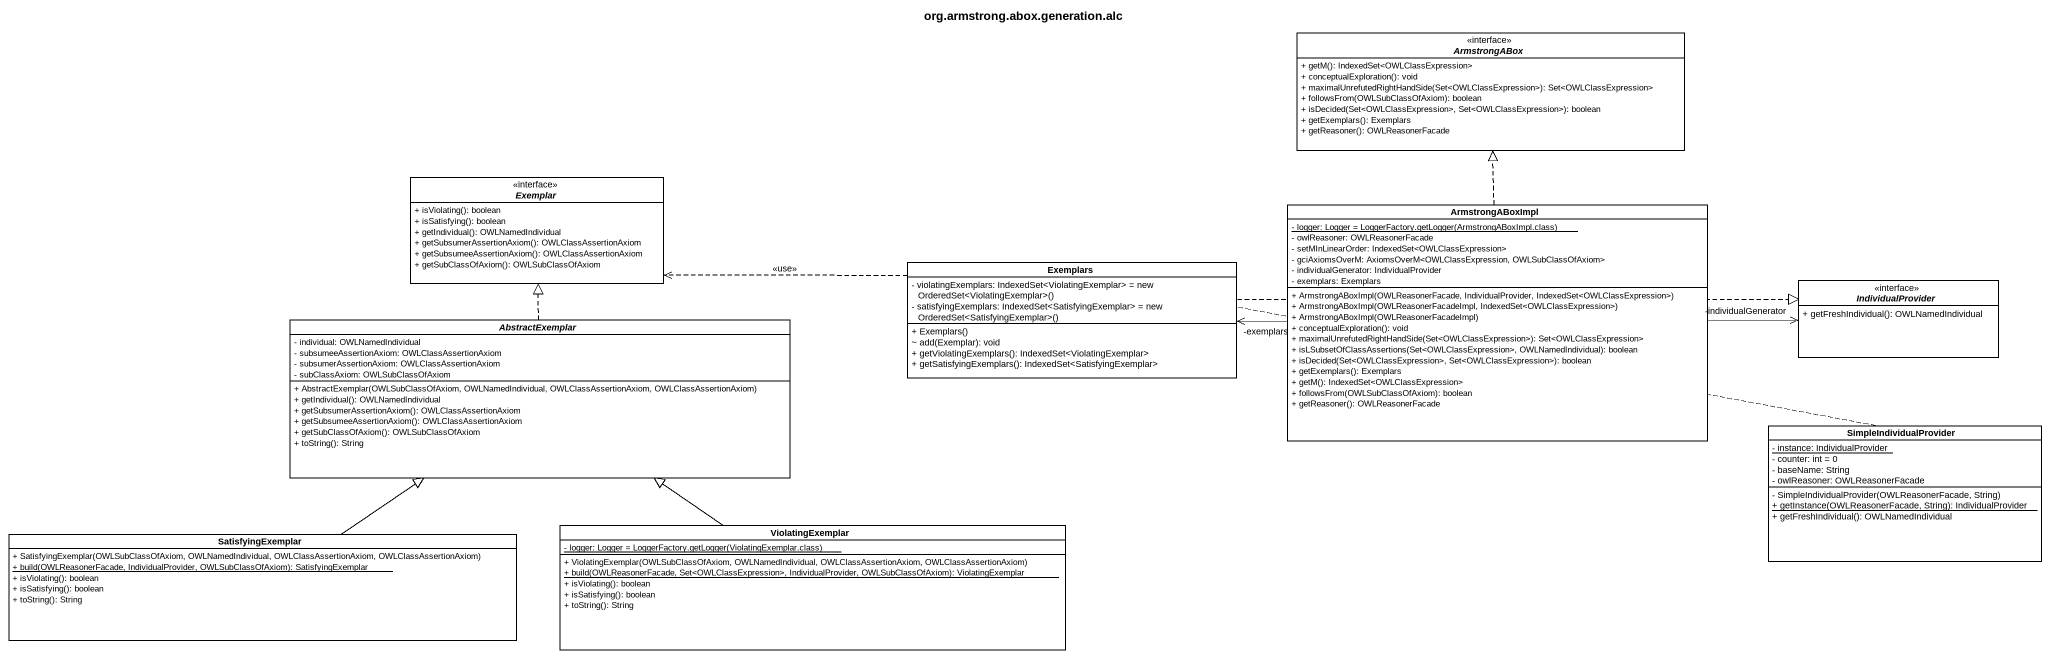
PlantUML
@startuml
title org.armstrong.abox.generation.alc
hide circle
hide empty members
skinparam classAttributeIconSize 0
interface ArmstrongABox <<interface>> {
  + getM(): IndexedSet<OWLClassExpression>
  + conceptualExploration(): void
  + maximalUnrefutedRightHandSide(Set<OWLClassExpression>): Set<OWLClassExpression>
  + followsFrom(OWLSubClassOfAxiom): boolean
  + isDecided(Set<OWLClassExpression>, Set<OWLClassExpression>): boolean
  + getExemplars(): Exemplars
  + getReasoner(): OWLReasonerFacade
}
interface Exemplar <<interface>> {
  + isViolating(): boolean
  + isSatisfying(): boolean
  + getIndividual(): OWLNamedIndividual
  + getSubsumerAssertionAxiom(): OWLClassAssertionAxiom
  + getSubsumeeAssertionAxiom(): OWLClassAssertionAxiom
  + getSubClassOfAxiom(): OWLSubClassOfAxiom
}
class ArmstrongABoxImpl {
  {static} {field} - logger: Logger = LoggerFactory.getLogger(ArmstrongABoxImpl.class)
  - owlReasoner: OWLReasonerFacade
  - setMInLinearOrder: IndexedSet<OWLClassExpression>
  - gciAxiomsOverM: AxiomsOverM<OWLClassExpression, OWLSubClassOfAxiom>
  - individualGenerator: IndividualProvider
  - exemplars: Exemplars
  + ArmstrongABoxImpl(OWLReasonerFacade, IndividualProvider, IndexedSet<OWLClassExpression>)
  + ArmstrongABoxImpl(OWLReasonerFacadeImpl, IndexedSet<OWLClassExpression>)
  + ArmstrongABoxImpl(OWLReasonerFacadeImpl)
  + conceptualExploration(): void
  + maximalUnrefutedRightHandSide(Set<OWLClassExpression>): Set<OWLClassExpression>
  + isLSubsetOfClassAssertions(Set<OWLClassExpression>, OWLNamedIndividual): boolean
  + isDecided(Set<OWLClassExpression>, Set<OWLClassExpression>): boolean
  + getExemplars(): Exemplars
  + getM(): IndexedSet<OWLClassExpression>
  + followsFrom(OWLSubClassOfAxiom): boolean
  + getReasoner(): OWLReasonerFacade
}
class Exemplars {
  {field} - violatingExemplars: IndexedSet<ViolatingExemplar> = new OrderedSet<ViolatingExemplar>()
  {field} - satisfyingExemplars: IndexedSet<SatisfyingExemplar> = new OrderedSet<SatisfyingExemplar>()
  + Exemplars()
  ~ add(Exemplar): void
  + getViolatingExemplars(): IndexedSet<ViolatingExemplar>
  + getSatisfyingExemplars(): IndexedSet<SatisfyingExemplar>
}
interface IndividualProvider <<interface>> {
  + getFreshIndividual(): OWLNamedIndividual
}
abstract class AbstractExemplar {
  - individual: OWLNamedIndividual
  - subsumeeAssertionAxiom: OWLClassAssertionAxiom
  - subsumerAssertionAxiom: OWLClassAssertionAxiom
  - subClassAxiom: OWLSubClassOfAxiom
  + AbstractExemplar(OWLSubClassOfAxiom, OWLNamedIndividual, OWLClassAssertionAxiom, OWLClassAssertionAxiom)
  + getIndividual(): OWLNamedIndividual
  + getSubsumerAssertionAxiom(): OWLClassAssertionAxiom
  + getSubsumeeAssertionAxiom(): OWLClassAssertionAxiom
  + getSubClassOfAxiom(): OWLSubClassOfAxiom
  + toString(): String
}
class SimpleIndividualProvider {
  {static} - instance: IndividualProvider
  - counter: int = 0
  - baseName: String
  - owlReasoner: OWLReasonerFacade
  - SimpleIndividualProvider(OWLReasonerFacade, String)
  {static} + getInstance(OWLReasonerFacade, String): IndividualProvider
  + getFreshIndividual(): OWLNamedIndividual
}
class ViolatingExemplar {
  {static} {field} - logger: Logger = LoggerFactory.getLogger(ViolatingExemplar.class)
  + ViolatingExemplar(OWLSubClassOfAxiom, OWLNamedIndividual, OWLClassAssertionAxiom, OWLClassAssertionAxiom)
  {static} + build(OWLReasonerFacade, Set<OWLClassExpression>, IndividualProvider, OWLSubClassOfAxiom): ViolatingExemplar
  + isViolating(): boolean
  + isSatisfying(): boolean
  + toString(): String
}
class SatisfyingExemplar {
  + SatisfyingExemplar(OWLSubClassOfAxiom, OWLNamedIndividual, OWLClassAssertionAxiom, OWLClassAssertionAxiom)
  {static} + build(OWLReasonerFacade, IndividualProvider, OWLSubClassOfAxiom): SatisfyingExemplar
  + isViolating(): boolean
  + isSatisfying(): boolean
  + toString(): String
}
ArmstrongABoxImpl .up.|> ArmstrongABox
ArmstrongABoxImpl -left-> "-exemplars" Exemplars
ArmstrongABoxImpl -right-> "-individualGenerator" IndividualProvider
Exemplars .left.> Exemplar : <<use>>
AbstractExemplar .up.|> Exemplar
SimpleIndividualProvider .up.|> IndividualProvider
ViolatingExemplar -up-|> AbstractExemplar
SatisfyingExemplar -up-|> AbstractExemplar
@enduml
